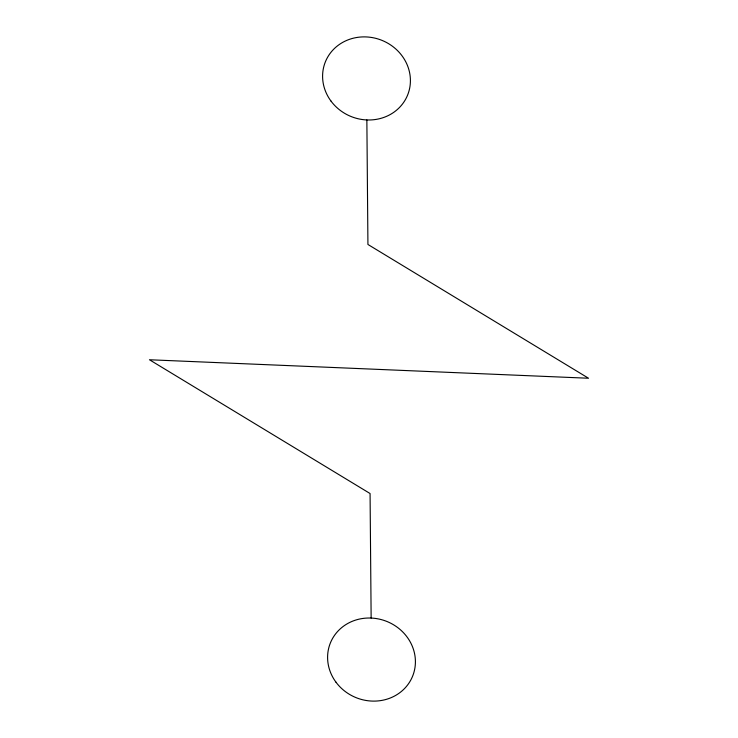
<?xml version="1.0" encoding="UTF-8"?>
<svg xmlns="http://www.w3.org/2000/svg" width="738" height="738" viewBox="0 0 738 738"><rect width="100%" height="100%" fill="white"/><g stroke="black" fill="none" stroke-linecap="round" stroke-linejoin="round"><path stroke-width="1.11" d="M366.86 119.943L367.93 244.472L588.537 378.243L149.463 359.757L370.07 493.528L371.14 618.057M335.938 682.133A44.345 41.088 21.8 0 0 411.592 678.49A44.345 41.088 21.8 0 0 366.971 618.066A44.345 41.088 21.8 0 0 335.938 682.133M330.938 101.005A44.345 41.088 21.8 0 0 406.592 97.361A44.345 41.088 21.8 0 0 361.971 36.937A44.345 41.088 21.8 0 0 330.938 101.005"/></g></svg>
